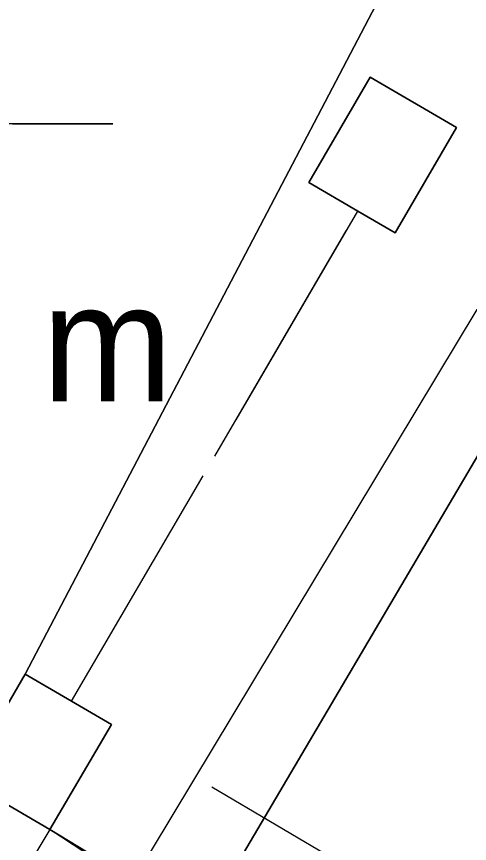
# Model space of a CAD drawing. Header units: metres. Extents: x 0 to 105485, y 0 to 425721.
# Drawn here: x 104938.91 to 104942.38, y 425447.71 to 425454.05 of the extents above; entities that cross this region are included whole.
import ezdxf
from ezdxf.enums import TextEntityAlignment as Align

# ---------------------------------------------------------------- set-up
doc = ezdxf.new("R2010")
doc.units = ezdxf.units.M
doc.header["$MEASUREMENT"] = 0
doc.linetypes.add('IE-TERREINAFSCHEIDING_KUNSTMATIG-SO', pattern=[11, 4, -1, 4, -2])
doc.linetypes.add('KG-PERCEEL-SO', pattern=[19, 5.5, -4, 5.5, -4])
for name, color, linetype, lineweight in [('B-XX-GK-KADEMUUR-G', 150, 'Continuous', 18), ('B-XX-IE-TERREINAFSCHEIDING_KUNSTMATIG_HEKWERK-G', 20, 'IE-TERREINAFSCHEIDING_KUNSTMATIG-SO', 18), ('B-XX-IE-TERREINAFSCHEIDING_KUNSTMATIG_MUUR-G', 90, 'IE-TERREINAFSCHEIDING_KUNSTMATIG-SO', 18), ('B-XX-KG-GRENS_PERCEEL-G', 150, 'KG-PERCEEL-SO', 18), ('B-XX-KW-KUNSTWERK_DEK-G', 170, 'Continuous', 18), ('B-XX-MO-ONDERZOEK_SONDERING-G', 90, 'Continuous', 18), ('B-XX-MO-ONDERZOEK_SONDERING-T', 90, 'Continuous', 18), ('B-XX-OG-WATER_HAVEN-G', 170, 'Continuous', 18), ('B-XX-VH-GESLOTENVERHARDING-G', 10, 'Continuous', 18), ('B-XX-VH-OPENVERHARDING-G', 90, 'Continuous', 18)]:
    doc.layers.add(name, color=color, linetype=linetype, lineweight=lineweight)

msp = doc.modelspace()

# ---------------------------------------------------------------- linework, layer by layer
at = {"layer": 'B-XX-GK-KADEMUUR-G', "ltscale": 0.5}
msp.add_lwpolyline([(104938.974, 425449.01), (104938.737, 425448.602), (104938.519, 425448.193), (104939.165, 425447.817), (104939.636, 425448.624), (104939.33, 425448.802)], close=True, dxfattribs=at)
at = {"layer": 'B-XX-IE-TERREINAFSCHEIDING_KUNSTMATIG_HEKWERK-G', "ltscale": 0.5, "flags": 128}
msp.add_lwpolyline([(104939.33, 425448.802), (104941.526, 425452.559)], dxfattribs=at)
at = {"layer": 'B-XX-IE-TERREINAFSCHEIDING_KUNSTMATIG_HEKWERK-G', "color": 0, "ltscale": 0.5, "true_color": 0x8c7868}
msp.add_polyline3d([(104939.33, 425448.802, 3.8315), (104940.428, 425450.6805, 3.8283), (104941.526, 425452.559, 3.8244)], dxfattribs=at)
at = {"layer": 'B-XX-IE-TERREINAFSCHEIDING_KUNSTMATIG_MUUR-G', "ltscale": 0.5}
msp.add_lwpolyline([(104941.526, 425452.559), (104941.811, 425452.393), (104942.282, 425453.2), (104941.62, 425453.586), (104941.15, 425452.778)], close=True, dxfattribs=at)
at = {"layer": 'B-XX-KG-GRENS_PERCEEL-G', "ltscale": 0.5, "flags": 128}
msp.add_lwpolyline([(104936.313, 425450.556), (104953.082, 425440.68), (104982.477, 425457.402)], dxfattribs=at)
at = {"layer": 'B-XX-KW-KUNSTWERK_DEK-G', "ltscale": 0.5}
msp.add_lwpolyline([(104939.785, 425432.99), (104943.514, 425439.216), (104946.042, 425443.642), (104945.204, 425444.142), (104947.881, 425448.599), (104947.275, 425448.956), (104942.934, 425451.513), (104942.437, 425451.805), (104939.79, 425447.408), (104939.165, 425447.817), (104933.841, 425438.964), (104930.926, 425434.03)], dxfattribs=at)
at = {"layer": 'B-XX-MO-ONDERZOEK_SONDERING-G', "color": 0, "true_color": 0xd62828}
msp.add_polyline3d([(104938.8782, 425453.23, -27.713), (104938.963, 425453.23, -27.733), (104939.0724, 425453.23, -27.753), (104939.1084, 425453.23, -27.773), (104939.1035, 425453.23, -27.792), (104939.0886, 425453.23, -27.812), (104939.1113, 425453.23, -27.832), (104939.1642, 425453.23, -27.851), (104939.2633, 425453.23, -27.871), (104939.3679, 425453.23, -27.891), (104939.493, 425453.23, -27.91), (104939.6195, 425453.23, -27.93), (104939.6469, 425453.23, -27.95), (104939.6228, 425453.23, -27.97), (104939.5818, 425453.23, -27.989), (104939.571, 425453.23, -28.009), (104939.5568, 425453.23, -28.029), (104939.4998, 425453.23, -28.048), (104939.3649, 425453.23, -28.068), (104939.2227, 425453.23, -28.088), (104939.0593, 425453.23, -28.107), (104938.9303, 425453.23, -28.127), (104938.8469, 425453.23, -28.147)], dxfattribs=at)
at = {"layer": 'B-XX-OG-WATER_HAVEN-G', "ltscale": 0.5}
msp.add_lwpolyline([(104963.113, 425443.168), (104961.67, 425442.328), (104960.846, 425443.794), (104960.744, 425443.897), (104959.745, 425443.35), (104956.934, 425441.81), (104953.381, 425439.865), (104953.409, 425439.769), (104953.007, 425439.521), (104949.488, 425441.653), (104946.704, 425443.257), (104946.042, 425443.642), (104939.165, 425447.817), (104938.519, 425448.193), (104938.454, 425448.172), (104928.246, 425453.992), (104928.006, 425454.354), (104927.799, 425454.667), (104917.198, 425470.675), (104917.05, 425470.899), (104913.774, 425475.847)], dxfattribs=at)
at = {"layer": 'B-XX-VH-GESLOTENVERHARDING-G', "ltscale": 0.5}
for points in [[(104942.934, 425451.513), (104942.437, 425451.805), (104939.79, 425447.408), (104939.165, 425447.817), (104933.841, 425438.964), (104930.926, 425434.03), (104927.79, 425428.48), (104927.468, 425427.957), (104928.661, 425427.249), (104934.367, 425436.982)], [(104947.275, 425448.956), (104942.934, 425451.513), (104934.367, 425436.982), (104928.661, 425427.249), (104928.681, 425427.237), (104929.171, 425426.947), (104929.213, 425426.922), (104932.395, 425425.035), (104932.926, 425424.721), (104933.003, 425424.675), (104938.715, 425434.36), (104945.608, 425445.992)]]:
    msp.add_lwpolyline(points, close=True, dxfattribs=at)
at = {"layer": 'B-XX-VH-OPENVERHARDING-G', "ltscale": 0.5}
for points in [[(104928.63, 425454.472), (104934.016, 425451.294), (104934.278, 425451.744), (104934.94, 425451.359), (104934.697, 425450.942), (104938.737, 425448.602), (104938.974, 425449.01), (104943.352, 425457.364)], [(104947.275, 425448.956), (104942.934, 425451.513), (104944.151, 425453.575), (104944.73, 425454.703), (104945.534, 425456.138), (104945.009, 425456.433), (104943.352, 425457.364), (104938.974, 425449.01), (104939.33, 425448.802), (104939.636, 425448.624), (104939.165, 425447.817), (104946.042, 425443.642)]]:
    msp.add_lwpolyline(points, dxfattribs=at)
msp.add_lwpolyline([(104941.526, 425452.559), (104941.15, 425452.778), (104941.62, 425453.586), (104942.282, 425453.2), (104941.811, 425452.393)], close=True, dxfattribs=at)

# ---------------------------------------------------------------- texts
at = {"layer": 'B-XX-MO-ONDERZOEK_SONDERING-T', "color": 10, "lineweight": 18}
msp.add_text('mv +3,60 · 46,6 m', height=0.9, dxfattribs=at).set_placement((104935.24, 425451.55), align=Align.MIDDLE_CENTER)

doc.saveas('drawing.dxf')
